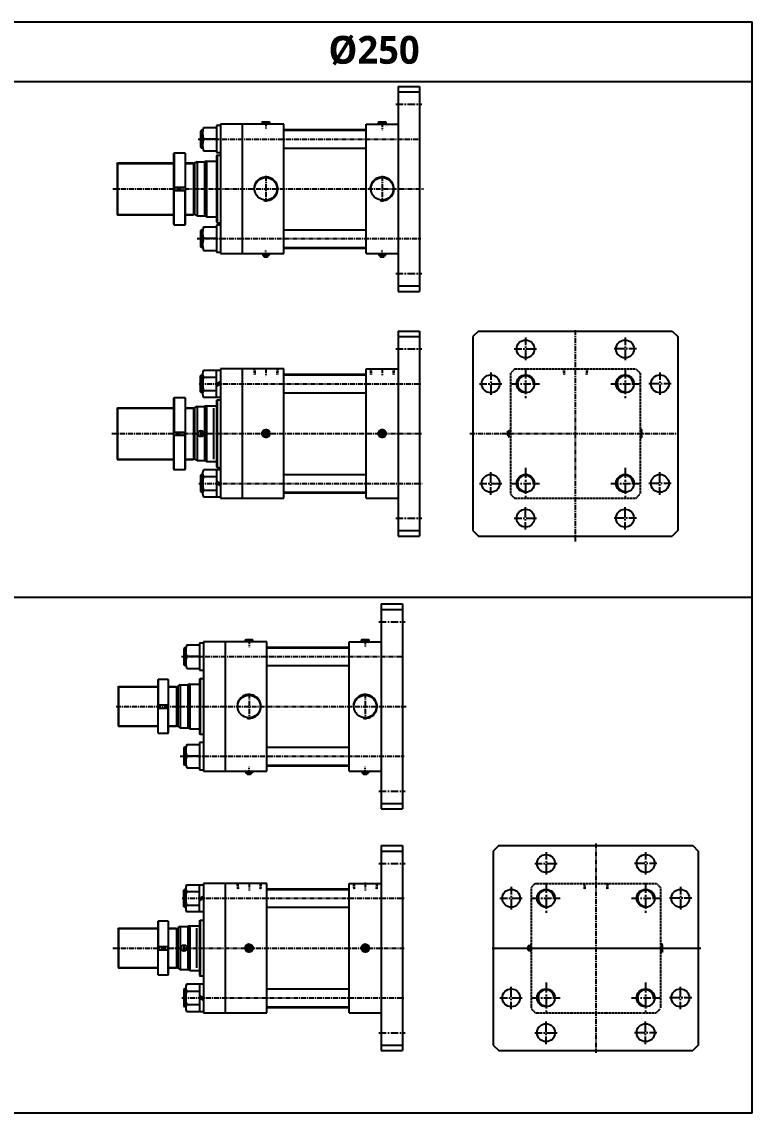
# Model space of a CAD drawing. Extents: x -819 to 29893, y -8942 to 9886.
# Drawn here: x 7179 to 9014, y 0 to 2741 of the extents above; entities that cross this region are included whole.
import ezdxf

# ---------------------------------------------------------------- set-up
doc = ezdxf.new("R2010")
doc.units = 0
doc.header["$LTSCALE"] = 10
doc.header["$MEASUREMENT"] = 0
for name, pattern in [('CENTER', [2, 1.25, -0.25, 0.25, -0.25]), ('CENTERX2', [4, 2.5, -0.5, 0.5, -0.5]), ('HIDDEN', [0.375, 0.25, -0.125])]:
    doc.linetypes.add(name, pattern=pattern)
doc.layers.get('0').update_dxf_attribs({"linetype": 'CONTINUOUS'})
doc.layers.get('DEFPOINTS').update_dxf_attribs({"linetype": 'CONTINUOUS'})
for name, color, linetype in [('CEN', 1, 'CENTERX2'), ('DIM', 2, 'CONTINUOUS'), ('ML', 7, 'CONTINUOUS')]:
    doc.layers.add(name, color=color, linetype=linetype)
doc.styles.add('문자', font='romans.shx')

msp = doc.modelspace()

# ---------------------------------------------------------------- linework, layer by layer
for p, q in [((0, 2741.3), (9013.8, 2741.3)), ((9013.8, 0), (9013.8, 2741.3)), ((0, 2591.3), (9013.8, 2591.3)), ((9013.8, 1295.6), (0, 1295.6)), ((9013.8, 0), (0, 0))]:
    msp.add_line(p, q)
at = {"layer": 'CEN', "color": 1, "linetype": 'CENTER', "ltscale": 1.5}
for p, q in [((8118.3, 2534.2), (8184.3, 2534.2)), ((8118.3, 2109.2), (8184.3, 2109.2)), ((8444.5, 1948), (8444.5, 1891)), ((8694.5, 1948), (8694.5, 1891)), ((8118.3, 1919.5), (8184.3, 1919.5)), ((8416, 1919.5), (8473, 1919.5)), ((8723, 1919.5), (8666, 1919.5)), ((8357, 1860.5), (8357, 1803.5)), ((8782, 1860.5), (8782, 1803.5)), ((8328.5, 1832), (8385.5, 1832)), ((8409.1, 1832), (8479.9, 1832)), ((8659.1, 1832), (8729.9, 1832)), ((8810.5, 1832), (8753.5, 1832)), ((8357, 1553.5), (8357, 1610.5)), ((8782, 1553.5), (8782, 1610.5)), ((8328.5, 1582), (8385.5, 1582)), ((8409.1, 1582), (8479.9, 1582)), ((8659.1, 1582), (8729.9, 1582)), ((8810.5, 1582), (8753.5, 1582)), ((8444.5, 1466), (8444.5, 1523)), ((8694.5, 1466), (8694.5, 1523)), ((8118.3, 1494.5), (8184.3, 1494.5)), ((8416, 1494.5), (8473, 1494.5)), ((8723, 1494.5), (8666, 1494.5)), ((8075.8, 1234.2), (8141.8, 1234.2)), ((8075.8, 809.2), (8141.8, 809.2)), ((8496, 655.7), (8496, 598.7)), ((8746, 655.7), (8746, 598.7)), ((8075.8, 627.2), (8141.8, 627.2)), ((8467.5, 627.2), (8524.5, 627.2)), ((8774.5, 627.2), (8717.5, 627.2)), ((8408.5, 568.2), (8408.5, 511.2)), ((8833.5, 568.2), (8833.5, 511.2)), ((8380, 539.7), (8437, 539.7)), ((8460.6, 539.7), (8531.5, 539.7)), ((8710.6, 539.7), (8781.5, 539.7)), ((8862, 539.7), (8805, 539.7)), ((8408.5, 261.2), (8408.5, 318.2)), ((8833.5, 261.2), (8833.5, 318.2)), ((8380, 289.7), (8437, 289.7)), ((8460.6, 289.7), (8531.5, 289.7)), ((8710.6, 289.7), (8781.5, 289.7)), ((8862, 289.7), (8805, 289.7)), ((8496, 173.7), (8496, 230.7)), ((8746, 173.7), (8746, 230.7)), ((8075.8, 202.2), (8141.8, 202.2)), ((8467.5, 202.2), (8524.5, 202.2)), ((8774.5, 202.2), (8717.5, 202.2))]:
    msp.add_line(p, q, dxfattribs=at)
at = {"layer": 'CEN', "color": 1, "linetype": 'CENTER', "ltscale": 2}
for p, q in [((8444.5, 1870.7), (8444.5, 1793.4)), ((8694.5, 1870.7), (8694.5, 1793.4)), ((8444.5, 1620.7), (8444.5, 1543.4)), ((8694.5, 1620.7), (8694.5, 1543.4)), ((8496, 578.3), (8496, 501.1)), ((8746, 578.3), (8746, 501.1)), ((8496, 328.3), (8496, 251.1)), ((8746, 328.3), (8746, 251.1))]:
    msp.add_line(p, q, dxfattribs=at)
at = {"layer": 'DEFPOINTS', "color": 0, "linetype": 'ByBlock'}
for p in [(8178.3, 1964.5), (8135.8, 672.2)]:
    msp.add_point(p, dxfattribs=at)
at = {"layer": 'DIM'}
for p, q in [((7628.3, 2466.9), (7633.6, 2466.9)), ((7628.3, 2426.4), (7633.6, 2426.4)), ((7628.3, 2216.9), (7633.6, 2216.9)), ((7628.3, 2176.4), (7633.6, 2176.4)), ((7628.3, 1852.3), (7633.3, 1852.3)), ((7668.3, 1832), (7678.3, 1837.8)), ((7628.3, 1811.8), (7633.3, 1811.8)), ((7668.3, 1826.3), (7678.3, 1832)), ((7628.3, 1602.3), (7633.3, 1602.3)), ((7668.3, 1587.8), (7678.3, 1582)), ((7668.3, 1582), (7678.3, 1576.3)), ((7628.3, 1561.8), (7633.3, 1561.8)), ((7585.8, 1166.9), (7591.2, 1166.9)), ((7585.8, 1126.4), (7591.2, 1126.4)), ((7585.8, 916.9), (7591.2, 916.9)), ((7585.8, 876.4), (7591.2, 876.4)), ((7585.8, 559.9), (7590.8, 559.9)), ((7625.8, 539.7), (7635.8, 545.5)), ((7625.8, 533.9), (7635.8, 539.7)), ((7585.8, 519.4), (7590.8, 519.4)), ((7585.8, 309.9), (7590.8, 309.9)), ((7625.8, 295.5), (7635.8, 289.7)), ((7625.8, 289.7), (7635.8, 283.9)), ((7585.8, 269.4), (7590.8, 269.4))]:
    msp.add_line(p, q, dxfattribs=at)
for centre in [(8444.5, 1832), (8694.5, 1832), (8444.5, 1582), (8694.5, 1582), (8496, 539.7), (8746, 539.7), (8496, 289.7), (8746, 289.7)]:
    msp.add_arc(centre, 20.2, 356.0356, 273.9644, dxfattribs=at)
at = {"layer": 'ML'}
for p, q in [((8124.3, 2579.2), (8124.3, 2064.2)), ((8124.3, 2579.2), (8178.3, 2579.2)), ((8178.3, 2579.2), (8178.3, 2064.2)), ((8124.3, 2565.2), (8178.3, 2565.2)), ((7630.5, 2469.2), (7628.3, 2466.9)), ((7630.5, 2469.2), (7630.5, 2424.2)), ((7634, 2469.2), (7630.5, 2469.2)), ((7635.8, 2476.1), (7668.3, 2476.1)), ((7668.3, 2480.7), (7668.3, 2412.7)), ((7678.3, 2480.7), (7668.3, 2480.7)), ((7837.3, 2484.2), (7678.3, 2484.2)), ((7678.3, 2484.2), (7678.3, 2159.2)), ((7732.3, 2484.2), (7732.3, 2159.2)), ((7783.3, 2489.2), (7782.3, 2488.2)), ((7802.3, 2488.2), (7782.3, 2488.2)), ((7782.3, 2488.2), (7782.3, 2484.2)), ((7801.3, 2489.2), (7783.3, 2489.2)), ((7801.3, 2489.2), (7802.3, 2488.2)), ((7802.3, 2484.2), (7802.3, 2488.2)), ((7837.3, 2159.2), (7837.3, 2484.2)), ((7837.3, 2470.7), (8044.3, 2470.7)), ((8044.3, 2159.2), (8044.3, 2484.2)), ((8044.3, 2484.2), (8124.3, 2484.2)), ((8075.3, 2489.2), (8074.3, 2488.2)), ((8094.3, 2488.2), (8074.3, 2488.2)), ((8074.3, 2488.2), (8074.3, 2484.2)), ((8093.3, 2489.2), (8075.3, 2489.2)), ((8093.3, 2489.2), (8094.3, 2488.2)), ((8094.3, 2484.2), (8094.3, 2488.2)), ((7628.3, 2466.9), (7628.3, 2426.4)), ((7633.3, 2461.4), (7633.3, 2432)), ((7668.3, 2446.7), (7635.8, 2446.7)), ((7628.3, 2426.4), (7630.5, 2424.2)), ((7634, 2424.2), (7630.5, 2424.2)), ((7635.8, 2417.2), (7668.3, 2417.2)), ((7668.3, 2412.7), (7678.3, 2412.7)), ((7418.3, 2385.2), (7419.8, 2386.7)), ((7418.3, 2385.2), (7418.3, 2258.2)), ((7419.8, 2386.7), (7419.8, 2256.7)), ((7419.8, 2386.7), (7560.4, 2386.7)), ((7560.4, 2410.7), (7561.4, 2411.7)), ((7560.4, 2410.7), (7560.4, 2232.7)), ((7561.4, 2411.7), (7561.4, 2325.7)), ((7589.4, 2411.7), (7561.4, 2411.7)), ((7589.4, 2411.7), (7589.4, 2325.7)), ((7589.4, 2411.7), (7590.4, 2410.7)), ((7590.4, 2232.7), (7590.4, 2410.7)), ((7590.4, 2386.7), (7610.3, 2386.7)), ((7610.3, 2386.7), (7610.3, 2256.7)), ((7610.3, 2385.2), (7613.3, 2385.2)), ((7619.3, 2389.7), (7613.3, 2386.2)), ((7613.3, 2386.2), (7613.3, 2257.2)), ((7619.3, 2389.7), (7619.3, 2253.7)), ((7619.3, 2389.7), (7638.3, 2389.7)), ((7643.3, 2391.7), (7638.3, 2389.7)), ((7638.3, 2389.7), (7638.3, 2253.7)), ((7643.3, 2391.7), (7643.3, 2251.7)), ((7643.3, 2391.7), (7668.3, 2391.7)), ((7668.3, 2405.2), (7669.8, 2406.7)), ((7668.3, 2405.2), (7668.3, 2238.2)), ((7669.8, 2406.7), (7669.8, 2236.7)), ((7669.8, 2406.7), (7678.3, 2406.7)), ((7560.4, 2325.7), (7590.4, 2325.7)), ((7560.4, 2317.7), (7590.4, 2317.7)), ((7561.4, 2231.7), (7561.4, 2317.7)), ((7589.4, 2231.7), (7589.4, 2317.7)), ((7418.3, 2258.2), (7419.8, 2256.7)), ((7419.8, 2256.7), (7560.4, 2256.7)), ((7590.4, 2256.7), (7610.3, 2256.7)), ((7610.3, 2258.2), (7613.3, 2258.2)), ((7619.3, 2253.7), (7613.3, 2257.2)), ((7619.3, 2253.7), (7638.3, 2253.7)), ((7643.3, 2251.7), (7638.3, 2253.7)), ((7643.3, 2251.7), (7668.3, 2251.7)), ((7560.4, 2232.7), (7561.4, 2231.7)), ((7561.4, 2231.7), (7589.4, 2231.7)), ((7589.4, 2231.7), (7590.4, 2232.7)), ((7635.8, 2226.1), (7668.3, 2226.1)), ((7668.3, 2238.2), (7669.8, 2236.7)), ((7668.3, 2230.7), (7668.3, 2162.7)), ((7678.3, 2230.7), (7668.3, 2230.7)), ((7669.8, 2236.7), (7678.3, 2236.7)), ((7630.5, 2219.2), (7628.3, 2216.9)), ((7628.3, 2216.9), (7628.3, 2176.4)), ((7630.5, 2219.2), (7630.5, 2174.2)), ((7634, 2219.2), (7630.5, 2219.2)), ((7633.3, 2211.4), (7633.3, 2182)), ((7668.3, 2196.7), (7635.8, 2196.7)), ((7628.3, 2176.4), (7630.5, 2174.2)), ((7634, 2174.2), (7630.5, 2174.2)), ((7635.8, 2167.2), (7668.3, 2167.2)), ((7837.3, 2172.7), (8044.3, 2172.7)), ((7668.3, 2162.7), (7678.3, 2162.7)), ((7678.3, 2159.2), (7837.3, 2159.2)), ((7784.3, 2159.2), (7784.3, 2155.2)), ((7784.3, 2155.2), (7791, 2155.2)), ((7785.3, 2154.2), (7784.3, 2155.2)), ((7785.3, 2154.2), (7799.3, 2154.2)), ((7787.3, 2154.2), (7787.3, 2152.2)), ((7788.3, 2151.2), (7787.3, 2152.2)), ((7787.3, 2152.2), (7797.3, 2152.2)), ((7788.3, 2151.2), (7796.3, 2151.2)), ((7791, 2154.2), (7791, 2159.2)), ((7793.6, 2154.2), (7793.6, 2159.2)), ((7800.3, 2155.2), (7793.6, 2155.2)), ((7796.3, 2151.2), (7797.3, 2152.2)), ((7797.3, 2154.2), (7797.3, 2152.2)), ((7799.3, 2154.2), (7800.3, 2155.2)), ((7800.3, 2159.2), (7800.3, 2155.2)), ((8044.3, 2159.2), (8124.3, 2159.2)), ((8076.3, 2159.2), (8076.3, 2155.2)), ((8077.3, 2154.2), (8076.3, 2155.2)), ((8076.3, 2155.2), (8083, 2155.2)), ((8077.3, 2154.2), (8091.3, 2154.2)), ((8079.3, 2154.2), (8079.3, 2152.2)), ((8079.3, 2152.2), (8089.3, 2152.2)), ((8080.3, 2151.2), (8079.3, 2152.2)), ((8080.3, 2151.2), (8088.3, 2151.2)), ((8083, 2154.2), (8083, 2159.2)), ((8085.6, 2154.2), (8085.6, 2159.2)), ((8092.3, 2155.2), (8085.6, 2155.2)), ((8088.3, 2151.2), (8089.3, 2152.2)), ((8089.3, 2154.2), (8089.3, 2152.2)), ((8091.3, 2154.2), (8092.3, 2155.2)), ((8092.3, 2159.2), (8092.3, 2155.2)), ((8124.3, 2078.2), (8178.3, 2078.2)), ((8124.3, 2064.2), (8178.3, 2064.2)), ((8124.3, 1964.5), (8124.3, 1449.5)), ((8124.3, 1964.5), (8178.3, 1964.5)), ((8124.3, 1950.5), (8178.3, 1950.5)), ((8178.3, 1964.5), (8178.3, 1449.5)), ((8326, 1964.5), (8312, 1950.5)), ((8312, 1950.5), (8312, 1463.5)), ((8326, 1964.5), (8813, 1964.5)), ((8813, 1964.5), (8827, 1950.5)), ((8827, 1950.5), (8827, 1463.5)), ((7635.8, 1866), (7678.3, 1866)), ((7668.3, 1798), (7668.3, 1866)), ((7837.3, 1869.5), (7678.3, 1869.5)), ((7678.3, 1869.5), (7678.3, 1544.5)), ((7732.3, 1869.5), (7732.3, 1544.5)), ((7837.3, 1869.5), (7732.3, 1869.5)), ((7837.3, 1544.5), (7837.3, 1869.5)), ((8044.3, 1544.5), (8044.3, 1869.5)), ((8044.3, 1869.5), (8124.3, 1869.5)), ((7628.3, 1852.3), (7630.5, 1854.5)), ((7628.3, 1811.8), (7628.3, 1852.3)), ((7630.5, 1809.5), (7630.5, 1854.5)), ((7633.3, 1854.5), (7630.5, 1854.5)), ((7633.3, 1806.5), (7633.3, 1857.5)), ((7635.8, 1849), (7668.3, 1849)), ((7837.3, 1856), (8044.3, 1856)), ((7630.5, 1809.5), (7628.3, 1811.8)), ((7633.3, 1809.5), (7630.5, 1809.5)), ((7635.8, 1815), (7668.3, 1815)), ((7560.4, 1796), (7561.4, 1797)), ((7560.4, 1796), (7560.4, 1618)), ((7589.4, 1797), (7561.4, 1797)), ((7561.4, 1797), (7561.4, 1711)), ((7589.4, 1797), (7590.4, 1796)), ((7589.4, 1797), (7589.4, 1711)), ((7590.4, 1618), (7590.4, 1796)), ((7678.3, 1798), (7635.8, 1798)), ((7668.3, 1790.5), (7669.8, 1792)), ((7668.3, 1790.5), (7668.3, 1623.5)), ((7669.8, 1792), (7669.8, 1622)), ((7669.8, 1792), (7678.3, 1792)), ((7418.3, 1770.5), (7419.8, 1772)), ((7418.3, 1770.5), (7418.3, 1643.5)), ((7419.8, 1772), (7560.4, 1772)), ((7419.8, 1772), (7419.8, 1642)), ((7590.4, 1772), (7610.3, 1772)), ((7610.3, 1772), (7610.3, 1642)), ((7610.3, 1770.5), (7613.3, 1770.5)), ((7619.3, 1775), (7613.3, 1771.6)), ((7613.3, 1771.6), (7613.3, 1642.5)), ((7619.3, 1775), (7638.3, 1775)), ((7619.3, 1775), (7619.3, 1639)), ((7643.3, 1777), (7638.3, 1775)), ((7638.3, 1775), (7638.3, 1639)), ((7643.3, 1777), (7643.3, 1637)), ((7643.3, 1777), (7668.3, 1777)), ((7560.4, 1711), (7590.4, 1711)), ((7560.4, 1703), (7590.4, 1703)), ((7561.4, 1617), (7561.4, 1703)), ((7589.4, 1617), (7589.4, 1703)), ((7791, 1714.9), (7784.4, 1708.3)), ((7784.4, 1705.7), (7791, 1699.1)), ((7793.6, 1714.9), (7800.2, 1708.3)), ((7800.2, 1705.7), (7793.6, 1699.1)), ((8083, 1714.9), (8076.4, 1708.3)), ((8076.4, 1705.7), (8083, 1699.1)), ((8085.6, 1714.9), (8092.2, 1708.3)), ((8092.2, 1705.7), (8085.6, 1699.1)), ((7418.3, 1643.5), (7419.8, 1642)), ((7419.8, 1642), (7560.4, 1642)), ((7560.4, 1618), (7561.4, 1617)), ((7589.4, 1617), (7590.4, 1618)), ((7590.4, 1642), (7610.3, 1642)), ((7610.3, 1643.5), (7613.3, 1643.5)), ((7619.3, 1639), (7613.3, 1642.5)), ((7619.3, 1639), (7638.3, 1639)), ((7643.3, 1637), (7638.3, 1639)), ((7643.3, 1637), (7668.3, 1637)), ((7668.3, 1623.5), (7669.8, 1622)), ((7669.8, 1622), (7678.3, 1622)), ((7561.4, 1617), (7589.4, 1617)), ((7630.5, 1604.5), (7628.3, 1602.3)), ((7628.3, 1602.3), (7628.3, 1561.8)), ((7630.5, 1604.5), (7630.5, 1559.5)), ((7633.3, 1604.5), (7630.5, 1604.5)), ((7633.3, 1607.5), (7633.3, 1556.5)), ((7678.3, 1616), (7635.8, 1616)), ((7635.8, 1599), (7668.3, 1599)), ((7668.3, 1616), (7668.3, 1548)), ((7635.8, 1565), (7668.3, 1565)), ((7628.3, 1561.8), (7630.5, 1559.5)), ((7633.3, 1559.5), (7630.5, 1559.5)), ((7635.8, 1548), (7678.3, 1548)), ((7678.3, 1544.5), (7837.3, 1544.5)), ((7837.3, 1558), (8044.3, 1558)), ((8044.3, 1544.5), (8124.3, 1544.5)), ((8124.3, 1463.5), (8178.3, 1463.5)), ((8312, 1463.5), (8326, 1449.5)), ((8827, 1463.5), (8813, 1449.5)), ((8124.3, 1449.5), (8178.3, 1449.5)), ((8326, 1449.5), (8813, 1449.5)), ((8081.8, 1279.2), (8081.8, 764.2)), ((8081.8, 1279.2), (8135.8, 1279.2)), ((8081.8, 1265.2), (8135.8, 1265.2)), ((8135.8, 1279.2), (8135.8, 764.2)), ((7625.8, 1180.7), (7625.8, 1112.7)), ((7635.8, 1180.7), (7625.8, 1180.7)), ((7794.8, 1184.2), (7635.8, 1184.2)), ((7635.8, 1184.2), (7635.8, 859.2)), ((7689.8, 1184.2), (7689.8, 859.2)), ((7740.8, 1189.2), (7739.8, 1188.2)), ((7759.8, 1188.2), (7739.8, 1188.2)), ((7739.8, 1188.2), (7739.8, 1184.2)), ((7758.8, 1189.2), (7740.8, 1189.2)), ((7758.8, 1189.2), (7759.8, 1188.2)), ((7759.8, 1184.2), (7759.8, 1188.2)), ((7794.8, 859.2), (7794.8, 1184.2)), ((8001.8, 859.2), (8001.8, 1184.2)), ((8001.8, 1184.2), (8081.8, 1184.2)), ((8032.8, 1189.2), (8031.8, 1188.2)), ((8051.8, 1188.2), (8031.8, 1188.2)), ((8031.8, 1188.2), (8031.8, 1184.2)), ((8050.8, 1189.2), (8032.8, 1189.2)), ((8050.8, 1189.2), (8051.8, 1188.2)), ((8051.8, 1184.2), (8051.8, 1188.2)), ((7588.1, 1169.2), (7585.8, 1166.9)), ((7585.8, 1166.9), (7585.8, 1126.4)), ((7588.1, 1169.2), (7588.1, 1124.2)), ((7591.5, 1169.2), (7588.1, 1169.2)), ((7590.8, 1161.4), (7590.8, 1132)), ((7593.3, 1176.1), (7625.8, 1176.1)), ((7794.8, 1170.7), (8001.8, 1170.7)), ((7585.8, 1126.4), (7588.1, 1124.2)), ((7591.5, 1124.2), (7588.1, 1124.2)), ((7625.8, 1146.7), (7593.3, 1146.7)), ((7593.3, 1117.3), (7625.8, 1117.3)), ((7625.8, 1112.7), (7635.8, 1112.7)), ((7420.8, 1070.2), (7422.3, 1071.7)), ((7420.8, 1070.2), (7420.8, 973.2)), ((7422.3, 1071.7), (7520.9, 1071.7)), ((7422.3, 1071.7), (7422.3, 971.7)), ((7520.9, 1088.2), (7521.9, 1089.2)), ((7520.9, 1088.2), (7520.9, 955.2)), ((7521.9, 1089.2), (7521.9, 1025.7)), ((7546.9, 1089.2), (7521.9, 1089.2)), ((7546.9, 1089.2), (7546.9, 1025.7)), ((7546.9, 1089.2), (7547.9, 1088.2)), ((7547.9, 955.2), (7547.9, 1088.2)), ((7547.9, 1071.7), (7567.8, 1071.7)), ((7567.8, 1071.7), (7567.8, 971.7)), ((7567.8, 1070.2), (7570.8, 1070.2)), ((7576.8, 1075.7), (7570.8, 1072.2)), ((7570.8, 1072.2), (7570.8, 971.2)), ((7576.8, 1075.7), (7576.8, 967.7)), ((7576.8, 1075.7), (7595.8, 1075.7)), ((7600.8, 1077.7), (7595.8, 1075.7)), ((7595.8, 1075.7), (7595.8, 967.7)), ((7600.8, 1077.7), (7600.8, 965.7)), ((7600.8, 1077.7), (7625.8, 1077.7)), ((7625.8, 1090.2), (7627.3, 1091.7)), ((7625.8, 1090.2), (7625.8, 953.2)), ((7627.3, 1091.7), (7627.3, 951.7)), ((7627.3, 1091.7), (7635.8, 1091.7)), ((7520.9, 1025.7), (7547.9, 1025.7)), ((7520.9, 1017.7), (7547.9, 1017.7)), ((7521.9, 954.2), (7521.9, 1017.7)), ((7546.9, 954.2), (7546.9, 1017.7)), ((7420.8, 973.2), (7422.3, 971.7)), ((7422.3, 971.7), (7520.9, 971.7)), ((7547.9, 971.7), (7567.8, 971.7)), ((7567.8, 973.2), (7570.8, 973.2)), ((7576.8, 967.7), (7570.8, 971.2)), ((7576.8, 967.7), (7595.8, 967.7)), ((7600.8, 965.7), (7595.8, 967.7)), ((7600.8, 965.7), (7625.8, 965.7)), ((7521.9, 954.2), (7520.9, 955.2)), ((7521.9, 954.2), (7546.9, 954.2)), ((7546.9, 954.2), (7547.9, 955.2)), ((7625.8, 953.2), (7627.3, 951.7)), ((7627.3, 951.7), (7635.8, 951.7)), ((7588.1, 919.2), (7585.8, 916.9)), ((7585.8, 916.9), (7585.8, 876.4)), ((7588.1, 919.2), (7588.1, 874.2)), ((7591.5, 919.2), (7588.1, 919.2)), ((7590.8, 911.4), (7590.8, 882)), ((7593.3, 926.1), (7625.8, 926.1)), ((7625.8, 930.7), (7625.8, 862.7)), ((7635.8, 930.7), (7625.8, 930.7)), ((7625.8, 896.7), (7593.3, 896.7)), ((7585.8, 876.4), (7588.1, 874.2)), ((7591.5, 874.2), (7588.1, 874.2)), ((7593.3, 867.3), (7625.8, 867.3)), ((7625.8, 862.7), (7635.8, 862.7)), ((7635.8, 859.2), (7794.8, 859.2)), ((7741.8, 859.2), (7741.8, 855.2)), ((7741.8, 855.2), (7748.5, 855.2)), ((7742.8, 854.2), (7741.8, 855.2)), ((7742.8, 854.2), (7756.8, 854.2)), ((7744.8, 854.2), (7744.8, 852.2)), ((7745.8, 851.2), (7744.8, 852.2)), ((7744.8, 852.2), (7754.8, 852.2)), ((7745.8, 851.2), (7753.8, 851.2)), ((7748.5, 854.2), (7748.5, 859.2)), ((7751.1, 854.2), (7751.1, 859.2)), ((7757.8, 855.2), (7751.1, 855.2)), ((7753.8, 851.2), (7754.8, 852.2)), ((7754.8, 854.2), (7754.8, 852.2)), ((7756.8, 854.2), (7757.8, 855.2)), ((7757.8, 859.2), (7757.8, 855.2)), ((7794.8, 872.7), (8001.8, 872.7)), ((8001.8, 859.2), (8081.8, 859.2)), ((8033.8, 859.2), (8033.8, 855.2)), ((8034.8, 854.2), (8033.8, 855.2)), ((8033.8, 855.2), (8040.5, 855.2)), ((8034.8, 854.2), (8048.8, 854.2)), ((8036.8, 854.2), (8036.8, 852.2)), ((8036.8, 852.2), (8046.8, 852.2)), ((8037.8, 851.2), (8036.8, 852.2)), ((8037.8, 851.2), (8045.8, 851.2)), ((8040.5, 854.2), (8040.5, 859.2)), ((8043.1, 854.2), (8043.1, 859.2)), ((8049.8, 855.2), (8043.1, 855.2)), ((8045.8, 851.2), (8046.8, 852.2)), ((8046.8, 854.2), (8046.8, 852.2)), ((8048.8, 854.2), (8049.8, 855.2)), ((8049.8, 859.2), (8049.8, 855.2)), ((8081.8, 778.2), (8135.8, 778.2)), ((8081.8, 764.2), (8135.8, 764.2)), ((8081.8, 672.2), (8081.8, 157.2)), ((8081.8, 672.2), (8135.8, 672.2)), ((8081.8, 658.2), (8135.8, 658.2)), ((8135.8, 672.2), (8135.8, 157.2)), ((8377.5, 672.2), (8363.5, 658.2)), ((8363.5, 658.2), (8363.5, 171.2)), ((8377.5, 672.2), (8864.5, 672.2)), ((8864.5, 672.2), (8878.5, 658.2)), ((8878.5, 658.2), (8878.5, 171.2)), ((7794.8, 577.2), (7635.8, 577.2)), ((7635.8, 577.2), (7635.8, 252.2)), ((7689.8, 577.2), (7689.8, 252.2)), ((7794.8, 577.2), (7689.8, 577.2)), ((7794.8, 252.2), (7794.8, 577.2)), ((8001.8, 252.2), (8001.8, 577.2)), ((8001.8, 577.2), (8081.8, 577.2)), ((7585.8, 559.9), (7588.1, 562.2)), ((7585.8, 519.4), (7585.8, 559.9)), ((7588.1, 517.2), (7588.1, 562.2)), ((7590.8, 562.2), (7588.1, 562.2)), ((7590.8, 514.2), (7590.8, 565.2)), ((7593.3, 573.7), (7635.8, 573.7)), ((7593.3, 556.7), (7625.8, 556.7)), ((7625.8, 505.7), (7625.8, 573.7)), ((7794.8, 563.7), (8001.8, 563.7)), ((7593.3, 522.7), (7625.8, 522.7)), ((7588.1, 517.2), (7585.8, 519.4)), ((7590.8, 517.2), (7588.1, 517.2)), ((7635.8, 505.7), (7593.3, 505.7)), ((7520.9, 481.2), (7521.9, 482.2)), ((7520.9, 481.2), (7520.9, 348.2)), ((7521.9, 482.2), (7521.9, 418.7)), ((7546.9, 482.2), (7521.9, 482.2)), ((7546.9, 482.2), (7546.9, 418.7)), ((7546.9, 482.2), (7547.9, 481.2)), ((7547.9, 348.2), (7547.9, 481.2)), ((7576.8, 468.7), (7570.8, 465.2)), ((7576.8, 468.7), (7595.8, 468.7)), ((7576.8, 468.7), (7576.8, 360.7)), ((7600.8, 470.7), (7595.8, 468.7)), ((7595.8, 468.7), (7595.8, 360.7)), ((7600.8, 470.7), (7625.8, 470.7)), ((7600.8, 470.7), (7600.8, 358.7)), ((7625.8, 483.2), (7627.3, 484.7)), ((7625.8, 483.2), (7625.8, 346.2)), ((7627.3, 484.7), (7627.3, 344.7)), ((7627.3, 484.7), (7635.8, 484.7)), ((7420.8, 463.2), (7422.3, 464.7)), ((7420.8, 463.2), (7420.8, 366.2)), ((7422.3, 464.7), (7520.9, 464.7)), ((7422.3, 464.7), (7422.3, 364.7)), ((7547.9, 464.7), (7567.8, 464.7)), ((7567.8, 464.7), (7567.8, 364.7)), ((7567.8, 463.2), (7570.8, 463.2)), ((7570.8, 465.2), (7570.8, 364.1)), ((7520.9, 418.7), (7547.9, 418.7)), ((7748.5, 422.6), (7741.9, 416)), ((7741.9, 413.4), (7748.5, 406.8)), ((7751.1, 422.6), (7757.7, 416)), ((7757.7, 413.4), (7751.1, 406.8)), ((8040.5, 422.6), (8033.9, 416)), ((8033.9, 413.4), (8040.5, 406.8)), ((8043.1, 422.6), (8049.7, 416)), ((8049.7, 413.4), (8043.1, 406.8)), ((7520.9, 410.7), (7547.9, 410.7)), ((7521.9, 347.2), (7521.9, 410.7)), ((7546.9, 347.2), (7546.9, 410.7)), ((7420.8, 366.2), (7422.3, 364.7)), ((7422.3, 364.7), (7520.9, 364.7)), ((7547.9, 364.7), (7567.8, 364.7)), ((7567.8, 366.2), (7570.8, 366.2)), ((7576.8, 360.7), (7570.8, 364.1)), ((7576.8, 360.7), (7595.8, 360.7)), ((7600.8, 358.7), (7595.8, 360.7)), ((7600.8, 358.7), (7625.8, 358.7)), ((7521.9, 347.2), (7520.9, 348.2)), ((7521.9, 347.2), (7546.9, 347.2)), ((7546.9, 347.2), (7547.9, 348.2)), ((7625.8, 346.2), (7627.3, 344.7)), ((7627.3, 344.7), (7635.8, 344.7)), ((7588.1, 312.2), (7585.8, 309.9)), ((7585.8, 309.9), (7585.8, 269.4)), ((7588.1, 312.2), (7588.1, 267.2)), ((7590.8, 312.2), (7588.1, 312.2)), ((7590.8, 315.2), (7590.8, 264.2)), ((7635.8, 323.7), (7593.3, 323.7)), ((7593.3, 306.7), (7625.8, 306.7)), ((7625.8, 323.7), (7625.8, 255.7)), ((7585.8, 269.4), (7588.1, 267.2)), ((7590.8, 267.2), (7588.1, 267.2)), ((7593.3, 272.7), (7625.8, 272.7)), ((7593.3, 255.7), (7635.8, 255.7)), ((7635.8, 252.2), (7794.8, 252.2)), ((7794.8, 265.7), (8001.8, 265.7)), ((8001.8, 252.2), (8081.8, 252.2)), ((8081.8, 171.2), (8135.8, 171.2)), ((8363.5, 171.2), (8377.5, 157.2)), ((8878.5, 171.2), (8864.5, 157.2)), ((8081.8, 157.2), (8135.8, 157.2)), ((8377.5, 157.2), (8864.5, 157.2))]:
    msp.add_line(p, q, dxfattribs=at)
at = {"layer": 'ML', "color": 2}
for p, q in [((7782.8, 2488.7), (7782.8, 2484.2)), ((7801.8, 2484.2), (7801.8, 2488.7)), ((8074.8, 2488.7), (8074.8, 2484.2)), ((8093.8, 2484.2), (8093.8, 2488.7)), ((7418.8, 2385.7), (7560.4, 2385.7)), ((7590.4, 2385.7), (7610.3, 2385.7)), ((7418.8, 2257.7), (7560.4, 2257.7)), ((7590.4, 2257.7), (7610.3, 2257.7)), ((7787.8, 2154.2), (7787.8, 2151.7)), ((7796.8, 2154.2), (7796.8, 2151.7)), ((8079.8, 2154.2), (8079.8, 2151.7)), ((8088.8, 2154.2), (8088.8, 2151.7)), ((7418.8, 1771), (7560.4, 1771)), ((7590.4, 1771), (7610.3, 1771)), ((7660.9, 1771), (7660.9, 1643)), ((7418.8, 1643), (7560.4, 1643)), ((7590.4, 1643), (7610.3, 1643)), ((7740.3, 1188.7), (7740.3, 1184.2)), ((7759.3, 1184.2), (7759.3, 1188.7)), ((8032.3, 1188.7), (8032.3, 1184.2)), ((8051.3, 1184.2), (8051.3, 1188.7)), ((7421.3, 1070.7), (7520.9, 1070.7)), ((7547.9, 1070.7), (7567.8, 1070.7)), ((7421.3, 972.7), (7520.9, 972.7)), ((7547.9, 972.7), (7567.8, 972.7)), ((7745.3, 854.2), (7745.3, 851.7)), ((7754.3, 854.2), (7754.3, 851.7)), ((8037.3, 854.2), (8037.3, 851.7)), ((8046.3, 854.2), (8046.3, 851.7)), ((7617.3, 470.7), (7621.5, 470.7)), ((7421.3, 463.7), (7520.9, 463.7)), ((7547.9, 463.7), (7567.8, 463.7)), ((7617.5, 464.7), (7617.5, 364.7)), ((7421.3, 365.7), (7520.9, 365.7)), ((7547.9, 365.7), (7567.8, 365.7)), ((7617.3, 358.7), (7621.5, 358.7))]:
    msp.add_line(p, q, dxfattribs=at)
at = {"layer": 'ML', "color": 1, "linetype": 'CENTER'}
for p, q in [((7792.3, 2491.1), (7792.3, 2470.6)), ((8084.3, 2489.9), (8084.3, 2469.5)), ((7622.5, 2446.7), (8179.3, 2446.7)), ((7792.3, 2354.5), (7792.3, 2288.9)), ((8084.3, 2354.5), (8084.3, 2288.9)), ((7408, 2321.7), (8188.8, 2321.7)), ((7619.3, 2196.7), (8181.8, 2196.7)), ((7792.3, 2149.2), (7792.3, 2169.6)), ((8084.3, 2149.2), (8084.3, 2169.6)), ((8569.5, 1967.1), (8569.5, 1435.6)), ((7792.3, 1871.5), (7792.3, 1851.1)), ((8084.3, 1871.5), (8084.3, 1851.1)), ((7624.2, 1832), (8184, 1832)), ((7405.5, 1707), (8183.8, 1707)), ((7628.8, 1715.3), (7628.8, 1698.8)), ((7792.3, 1718), (7792.3, 1696)), ((8084.3, 1718), (8084.3, 1696)), ((8304.5, 1707), (8829.9, 1707)), ((7623.7, 1582), (8184.8, 1582)), ((7749.8, 1191.1), (7749.8, 1170.6)), ((8041.8, 1189.9), (8041.8, 1169.5)), ((7580.1, 1146.7), (8136.8, 1146.7)), ((7749.8, 1054.5), (7749.8, 988.9)), ((8041.8, 1054.5), (8041.8, 988.9)), ((7416.5, 1021.7), (8145, 1021.7)), ((7576.9, 896.7), (8139.3, 896.7)), ((7749.8, 849.2), (7749.8, 869.6)), ((8041.8, 849.2), (8041.8, 869.6)), ((8621, 677.2), (8621, 151.5)), ((7749.8, 579.1), (7749.8, 558.7)), ((8041.8, 579.1), (8041.8, 558.7)), ((7581.8, 539.7), (8141.5, 539.7)), ((7408.1, 414.7), (8139.6, 414.7)), ((7586.3, 422.9), (7586.3, 406.4)), ((7749.8, 425.7), (7749.8, 403.7)), ((8041.8, 425.7), (8041.8, 403.7)), ((7581.2, 289.7), (8139.3, 289.7))]:
    msp.add_line(p, q, dxfattribs=at)
at = {"layer": 'ML', "color": 7, "linetype": 'Continuous'}
for p, q in [((7837.3, 2469.2), (8044.3, 2469.2)), ((7837.3, 2424.2), (8044.3, 2424.2)), ((7837.3, 2219.2), (8044.3, 2219.2)), ((7837.3, 2174.2), (8044.3, 2174.2)), ((7837.3, 1854.5), (8044.3, 1854.5)), ((7837.3, 1809.5), (8044.3, 1809.5)), ((7837.3, 1604.5), (8044.3, 1604.5)), ((7837.3, 1559.5), (8044.3, 1559.5)), ((7794.8, 1169.2), (8001.8, 1169.2)), ((7794.8, 1124.2), (8001.8, 1124.2)), ((7794.8, 919.2), (8001.8, 919.2)), ((7794.8, 874.2), (8001.8, 874.2)), ((7794.8, 562.2), (8001.8, 562.2)), ((7794.8, 517.2), (8001.8, 517.2)), ((7794.8, 312.2), (8001.8, 312.2)), ((7794.8, 267.2), (8001.8, 267.2))]:
    msp.add_line(p, q, dxfattribs=at)
at = {"layer": 'ML', "color": 6, "linetype": 'HIDDEN'}
for p, q in [((7762.5, 1869.5), (7763.4, 1854.5)), ((7764, 1869.5), (7764.9, 1854.5)), ((7820.6, 1869.5), (7819.6, 1854.5)), ((7822.1, 1869.5), (7821.1, 1854.5)), ((8054.5, 1869.5), (8055.4, 1854.5)), ((8056, 1869.5), (8056.9, 1854.5)), ((8112.6, 1869.5), (8111.6, 1854.5)), ((8114.1, 1869.5), (8113.1, 1854.5)), ((8417.5, 1869.5), (8721.5, 1869.5)), ((8539.7, 1869.5), (8540.7, 1854.5)), ((8541.2, 1869.5), (8542.1, 1854.5)), ((8597.8, 1869.5), (8596.9, 1854.5)), ((8599.3, 1869.5), (8598.4, 1854.5)), ((8407, 1859), (8407, 1555)), ((8732, 1859), (8732, 1555)), ((8399, 1711), (8400, 1712)), ((8399, 1711), (8399, 1703)), ((8399, 1703), (8400, 1702)), ((8402, 1711.5), (8399.5, 1711.5)), ((8402, 1702.5), (8399.5, 1702.5)), ((8400, 1712), (8400, 1702)), ((8402, 1712), (8400, 1712)), ((8402, 1702), (8400, 1702)), ((8402, 1714), (8403, 1715)), ((8402, 1714), (8402, 1700)), ((8402, 1708.3), (8407, 1708.3)), ((8402, 1705.7), (8407, 1705.7)), ((8402, 1700), (8403, 1699)), ((8403, 1715), (8403, 1708.3)), ((8407, 1715), (8403, 1715)), ((8403, 1699), (8403, 1705.7)), ((8736, 1717), (8732, 1717)), ((8736.5, 1716.5), (8732, 1716.5)), ((8736, 1697), (8736, 1717)), ((8737, 1716), (8736, 1717)), ((8737, 1698), (8737, 1716)), ((8407, 1699), (8403, 1699)), ((8732, 1697.5), (8736.5, 1697.5)), ((8732, 1697), (8736, 1697)), ((8737, 1698), (8736, 1697)), ((8417.5, 1544.5), (8721.5, 1544.5)), ((7720, 577.2), (7721, 562.2)), ((7721.5, 577.2), (7722.5, 562.2)), ((7778.2, 577.2), (7777.2, 562.2)), ((7779.7, 577.2), (7778.7, 562.2)), ((8012, 577.2), (8013, 562.2)), ((8013.5, 577.2), (8014.5, 562.2)), ((8070.2, 577.2), (8069.2, 562.2)), ((8071.7, 577.2), (8070.7, 562.2)), ((8469.1, 577.2), (8773, 577.2)), ((8591.2, 577.2), (8592.2, 562.2)), ((8592.7, 577.2), (8593.7, 562.2)), ((8649.4, 577.2), (8648.4, 562.2)), ((8650.9, 577.2), (8649.9, 562.2)), ((8458.5, 566.7), (8458.5, 262.7)), ((8783.5, 566.7), (8783.5, 262.7)), ((8450.5, 418.7), (8451.5, 419.7)), ((8450.5, 418.7), (8450.5, 410.7)), ((8453.5, 419.2), (8451, 419.2)), ((8451.5, 419.7), (8451.5, 409.7)), ((8453.5, 419.7), (8451.5, 419.7)), ((8453.5, 421.7), (8454.5, 422.7)), ((8453.5, 421.7), (8453.5, 407.7)), ((8453.5, 416), (8458.5, 416)), ((8453.5, 413.4), (8458.5, 413.4)), ((8454.5, 422.7), (8454.5, 416)), ((8458.5, 422.7), (8454.5, 422.7)), ((8454.5, 406.7), (8454.5, 413.4)), ((8787.5, 424.7), (8783.5, 424.7)), ((8788, 424.2), (8783.5, 424.2)), ((8787.5, 404.7), (8787.5, 424.7)), ((8788.5, 423.7), (8787.5, 424.7)), ((8788.5, 405.7), (8788.5, 423.7)), ((8450.5, 410.7), (8451.5, 409.7)), ((8453.5, 410.2), (8451, 410.2)), ((8453.5, 409.7), (8451.5, 409.7)), ((8453.5, 407.7), (8454.5, 406.7)), ((8458.5, 406.7), (8454.5, 406.7)), ((8783.5, 405.2), (8788, 405.2)), ((8783.5, 404.7), (8787.5, 404.7)), ((8788.5, 405.7), (8787.5, 404.7)), ((8469.1, 252.2), (8773, 252.2))]:
    msp.add_line(p, q, dxfattribs=at)
at = {"layer": 'ML', "color": 1, "linetype": 'CENTER', "ltscale": 100}
msp.add_line((8360.8, 414.7), (8884.6, 414.7), dxfattribs=at)
at = {"layer": 'ML'}
for centre, radius in [((7792.3, 2321.7), 28.3), ((8084.3, 2321.7), 28.3), ((8444.5, 1919.5), 22.5), ((8694.5, 1919.5), 22.5), ((8357, 1832), 22.5), ((8444.5, 1832), 22.5), ((8694.5, 1832), 22.5), ((8782, 1832), 22.5), ((7628.8, 1707), 7.5), ((7792.3, 1707), 10), ((7792.3, 1707), 8), ((7792.3, 1707), 4.5), ((8084.3, 1707), 10), ((8084.3, 1707), 8), ((8084.3, 1707), 4.5), ((8357, 1582), 22.5), ((8444.5, 1582), 22.5), ((8694.5, 1582), 22.5), ((8782, 1582), 22.5), ((8444.5, 1494.5), 22.5), ((8694.5, 1494.5), 22.5), ((7749.8, 1021.7), 28.3), ((8041.8, 1021.7), 28.3), ((8496, 627.2), 22.5), ((8746, 627.2), 22.5), ((8408.5, 539.7), 22.5), ((8496, 539.7), 22.5), ((8746, 539.7), 22.5), ((8833.5, 539.7), 22.5), ((7586.3, 414.7), 7.5), ((7749.8, 414.7), 10), ((7749.8, 414.7), 8), ((7749.8, 414.7), 4.5), ((8041.8, 414.7), 10), ((8041.8, 414.7), 8), ((8041.8, 414.7), 4.5), ((8408.5, 289.7), 22.5), ((8496, 289.7), 22.5), ((8746, 289.7), 22.5), ((8833.5, 289.7), 22.5), ((8496, 202.2), 22.5), ((8746, 202.2), 22.5)]:
    msp.add_circle(centre, radius, dxfattribs=at)
for centre, radius, start, end in [((7677.9, 2461.4), 44.6, 160.7252, 199.2748), ((7677.9, 2432), 44.6, 160.7252, 199.2748), ((7677.9, 2211.4), 44.6, 160.7252, 199.2748), ((7677.9, 2182), 44.6, 160.7252, 199.2748), ((7649, 1857.5), 15.7, 147.2209, 212.7791), ((7692.3, 1832), 59, 163.2682, 196.7318), ((7649, 1806.5), 15.7, 147.2209, 212.7791), ((7649, 1607.5), 15.7, 147.2209, 212.7791), ((7692.3, 1582), 59, 163.2682, 196.7318), ((7649, 1556.5), 15.7, 147.2209, 212.7791), ((7635.4, 1161.4), 44.6, 160.7252, 199.2748), ((7635.4, 1132), 44.6, 160.7252, 199.2748), ((7635.4, 911.4), 44.6, 160.7252, 199.2748), ((7635.4, 882), 44.6, 160.7252, 199.2748), ((7606.5, 565.2), 15.7, 147.2209, 212.7791), ((7649.9, 539.7), 59, 163.2682, 196.7318), ((7606.5, 514.2), 15.7, 147.2209, 212.7791), ((7606.5, 315.2), 15.7, 147.2209, 212.7791), ((7649.9, 289.7), 59, 163.2682, 196.7318), ((7606.5, 264.2), 15.7, 147.2209, 212.7791)]:
    msp.add_arc(centre, radius, start, end, dxfattribs=at)
at = {"layer": 'ML', "color": 2}
for centre, radius, start, end in [((7792.3, 2321.7), 29.8, 260.1793, 185.8112), ((8084.3, 2321.7), 29.8, 260.1793, 185.8112), ((7792.3, 1707), 9.5, 261.4114, 188.1478), ((7792.3, 1707), 5, 257.904, 186.2569), ((8084.3, 1707), 9.5, 261.4114, 188.1478), ((8084.3, 1707), 5, 257.904, 186.2569), ((7749.8, 1021.7), 29.8, 260.1793, 185.8112), ((8041.8, 1021.7), 29.8, 260.1793, 185.8112), ((7749.8, 414.7), 9.5, 261.4114, 188.1478), ((7749.8, 414.7), 5, 257.904, 186.2569), ((8041.8, 414.7), 9.5, 261.4114, 188.1478), ((8041.8, 414.7), 5, 257.904, 186.2569)]:
    msp.add_arc(centre, radius, start, end, dxfattribs=at)
at = {"layer": 'ML', "color": 6, "linetype": 'HIDDEN'}
for centre, start, end in [((8569.5, 1707), 133.0853, 136.9147), ((8569.5, 1707), 43.0853, 46.9147), ((8569.5, 1707), 223.0853, 226.9147), ((8569.5, 1707), 313.0853, 316.9147), ((8621, 414.7), 133.0853, 136.9147), ((8621, 414.7), 43.0853, 46.9147), ((8621, 414.7), 223.0853, 226.9147), ((8621, 414.7), 313.0853, 316.9147)]:
    msp.add_arc(centre, 222.5, start, end, dxfattribs=at)

# ---------------------------------------------------------------- texts
at = {"insert": (7949.5, 2705.9), "char_height": 70, "attachment_point": 1, "style": '문자'}
msp.add_mtext_dynamic_manual_height_columns('{\\fMalgun Gothic|b1|i0|c129|p50;%%C250}', width=124.533, gutter_width=16, heights=[0], dxfattribs=at)

doc.saveas('drawing.dxf')
